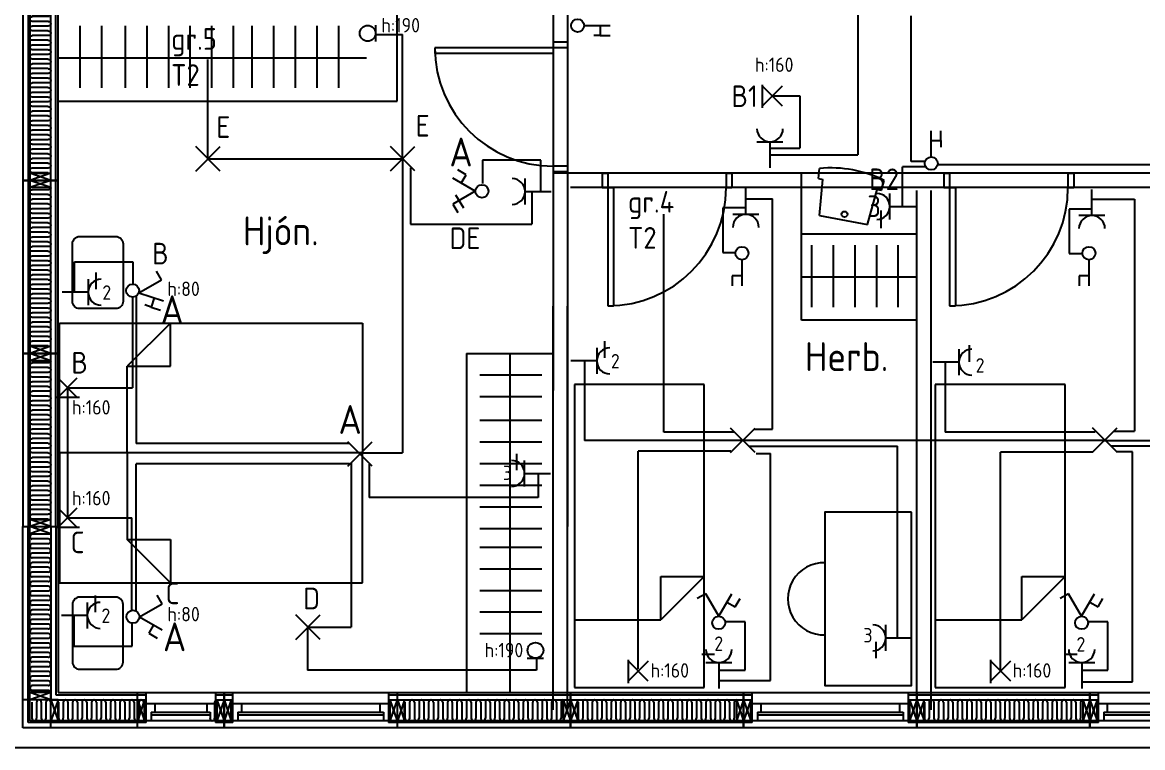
# Model space of a CAD drawing. Header units: inches. Extents: x -533180 to -137302, y 73174 to 405541.
# Drawn here: x -373865 to -366102, y 81644 to 86670 of the extents above; entities that cross this region are included whole.
import ezdxf

# ---------------------------------------------------------------- set-up
doc = ezdxf.new("R2010")
doc.units = ezdxf.units.IN
doc.header["$LTSCALE"] = 100
doc.header["$MEASUREMENT"] = 0
doc.layers.get('0').update_dxf_attribs({"linetype": 'CONTINUOUS'})
for name, color, linetype in [('A-INNRE', 2, 'CONTINUOUS'), ('GLU_SNID', 7, 'CONTINUOUS'), ('INNIH', 6, 'CONTINUOUS'), ('INNIVEGGIR', 2, 'CONTINUOUS'), ('LAYER01', 7, 'CONTINUOUS'), ('LAYER02', 7, 'CONTINUOUS'), ('LAYER10', 7, 'CONTINUOUS'), ('LIT', 6, 'CONTINUOUS'), ('RAFLAGNIR', 4, 'CONTINUOUS'), ('RAFLOGN', 7, 'CONTINUOUS'), ('TEKST', 2, 'CONTINUOUS'), ('TEKSTI', 2, 'CONTINUOUS'), ('TIMBUR-EINING', 2, 'CONTINUOUS'), ('ULL', 6, 'CONTINUOUS'), ('UTVEGGIR', 2, 'CONTINUOUS')]:
    doc.layers.add(name, color=color, linetype=linetype)
doc.layers.get('LAYER01').off()
doc.styles.get("Standard").update_dxf_attribs({"font": 'isocp.shx'})

# ---------------------------------------------------------------- blocks, each defined once
blk = doc.blocks.new('RUM_900')
for p, q in [((0, 2100), (0, 0)), ((900, 2100), (0, 2100)), ((900, 0), (900, 2100)), ((0, 1330), (300, 1630)), ((900, 1630), (300, 1630)), ((300, 1630), (300, 1330)), ((300, 1330), (0, 1330)), ((0, 0), (900, 0))]:
    blk.add_line(p, q)
blk = doc.blocks.new('EIN1200-GL')
at = {"layer": 'GLU_SNID', "color": 2}
for p, q in [((60, 38), (60, 245)), ((1140, 245), (1140, 38)), ((60, 170), (1140, 170)), ((1140, 50), (60, 50))]:
    blk.add_line(p, q, dxfattribs=at)
at = {"layer": 'TIMBUR-EINING'}
for p, q in [((0, 245), (1200, 245)), ((0, 0), (0, 245)), ((1200, 245), (1200, 0)), ((0, 195), (60, 195)), ((1140, 195), (1200, 195)), ((1200, 50), (0, 50)), ((1200, 0), (0, 0))]:
    blk.add_line(p, q, dxfattribs=at)
at = {"layer": 'TIMBUR-EINING', "color": 2}
for p, q in [((50, 50), (50, 195)), ((1150, 195), (1150, 50))]:
    blk.add_line(p, q, dxfattribs=at)
at = {"layer": 'ULL'}
for p, q in [((0, 230), (60, 230)), ((0, 195), (50, 50)), ((50, 195), (0, 50)), ((120, 170), (120, 110)), ((1080, 170), (1080, 110)), ((1140, 230), (1200, 230)), ((1150, 195), (1200, 50)), ((1200, 195), (1150, 50)), ((95, 110), (1105, 110)), ((95, 110), (95, 50)), ((95, 90), (1105, 90)), ((1105, 110), (1105, 50)), ((60, 38), (0, 38)), ((1200, 38), (1140, 38))]:
    blk.add_line(p, q, dxfattribs=at)
blk = doc.blocks.new('RUM_1800')
for p, q in [((-900, 2100), (-900, 0)), ((0, 2100), (-900, 2100)), ((0, 2100), (900, 2100)), ((0, 0), (0, 2100)), ((0, 0), (0, 2100)), ((900, 2100), (900, 0)), ((-900, 1330), (-600, 1630)), ((-600, 1630), (-600, 1330)), ((0, 1630), (-600, 1630)), ((0, 1630), (600, 1630)), ((900, 1330), (600, 1630)), ((600, 1630), (600, 1330)), ((-600, 1330), (-900, 1330)), ((600, 1330), (900, 1330)), ((-900, 0), (0, 0)), ((900, 0), (0, 0))]:
    blk.add_line(p, q)
blk = doc.blocks.new('HURDIR')
at = {"layer": 'INNIH', "color": 2}
for p, q in [((-100, 0), (-100, -80)), ((0, 0), (-100, 0)), ((0, 0), (0, -40)), ((-920, -40), (-920, -80)), ((-100, -40), (-920, -40)), ((0, -40), (-100, -40)), ((-100, -80), (-920, -80)), ((-100, -860), (-100, -900)), ((0, -860), (-100, -860)), ((0, -900), (-100, -900)), ((0, -860), (0, -900))]:
    blk.add_line(p, q, dxfattribs=at)
blk.add_arc((-100, -40), 820, 180, 270, dxfattribs=at)
blk = doc.blocks.new('EIN-200')
for p, q in [((177, 91), (23, 91)), ((177, 46), (23, 46))]:
    blk.add_line(p, q)
for centre, start, end in [((23, 68), 90, 270), ((177, 23), 270, 90)]:
    blk.add_arc(centre, 22.8, start, end)
blk = doc.blocks.new('EIN1200')
at = {"layer": 'TIMBUR-EINING'}
for p, q in [((0, 245), (1200, 245)), ((0, 0), (0, 245)), ((1200, 245), (1200, 0)), ((0, 195), (1200, 195)), ((50, 50), (50, 195)), ((1150, 195), (1150, 50)), ((1200, 50), (0, 50)), ((1200, 0), (0, 0))]:
    blk.add_line(p, q, dxfattribs=at)
at = {"layer": 'ULL'}
for p, q in [((0, 230), (1200, 230)), ((0, 195), (50, 50)), ((50, 195), (0, 50)), ((1102.1, 177.6), (1102.1, 66.4)), ((1134.9, 177.6), (1134.9, 66.4)), ((1150, 195), (1200, 50)), ((1200, 195), (1150, 50)), ((1200, 38), (0, 38))]:
    blk.add_line(p, q, dxfattribs=at)
for centre, start, end in [((1151.3, 177.6), 94.42099, 180), ((1118.5, 66.4), 180, 0)]:
    blk.add_arc(centre, 16.4, start, end, dxfattribs=at)
at = {"layer": 'ULL', "color": 1, "linetype": 'Continuous', "xscale": 0.7200000000000001, "yscale": 0.7200000000000001, "zscale": 0.7200000000000001, "rotation": 90}
for p in [(118.3, 50), (183.9, 50), (249.5, 50), (315.1, 50), (380.7, 50), (446.2, 50), (511.8, 50), (577.4, 50), (643, 50), (708.6, 50), (774.2, 50), (839.7, 50), (905.3, 50), (970.9, 50), (1036.5, 50), (1102.1, 50)]:
    blk.add_blockref('EIN-200', p, dxfattribs=at)
blk = doc.blocks.new('EIN600-GL')
at = {"layer": 'GLU_SNID', "color": 2}
for p, q in [((60, 38), (60, 245)), ((540, 245), (540, 38)), ((60, 170), (540, 170)), ((540, 50), (60, 50))]:
    blk.add_line(p, q, dxfattribs=at)
at = {"layer": 'TIMBUR-EINING'}
for p, q in [((0, 245), (600, 245)), ((0, 0), (0, 245)), ((600, 245), (600, 0)), ((0, 195), (60, 195)), ((540, 195), (600, 195)), ((600, 50), (0, 50)), ((600, 0), (0, 0))]:
    blk.add_line(p, q, dxfattribs=at)
at = {"layer": 'TIMBUR-EINING', "color": 2}
for p, q in [((50, 50), (50, 195)), ((550, 195), (550, 50))]:
    blk.add_line(p, q, dxfattribs=at)
at = {"layer": 'ULL'}
for p, q in [((0, 230), (60, 230)), ((0, 195), (50, 50)), ((50, 195), (0, 50)), ((120, 170), (120, 110)), ((480, 170), (480, 110)), ((540, 230), (600, 230)), ((550, 195), (600, 50)), ((600, 195), (550, 50)), ((95, 110), (505, 110)), ((95, 110), (95, 50)), ((95, 90), (505, 90)), ((505, 110), (505, 50)), ((60, 38), (0, 38)), ((600, 38), (540, 38))]:
    blk.add_line(p, q, dxfattribs=at)
blk = doc.blocks.new('veggl')
for p, q in [((2.12, 2.62), (2.12, -2.38)), ((-2.13, -2.13), (2.12, 2.12)), ((2.12, -2.13), (-2.12, 2.12))]:
    blk.add_line(p, q)
blk = doc.blocks.new('TENGILL1-G1')
at = {"layer": 'LAYER10', "color": 7, "linetype": 'Continuous'}
for p, q in [((967, 1456.5), (967, 1474.5)), ((976, 1456.5), (958, 1456.5))]:
    blk.add_line(p, q, dxfattribs=at)
blk.add_arc((967, 1447.5), 9, 0.00001, 180.00001, dxfattribs=at)
blk = doc.blocks.new('Tengill1')
at = {"layer": 'LAYER02'}
blk.add_blockref('TENGILL1-G1', (-967, -1458), dxfattribs=at)
blk = doc.blocks.new('ROFSAMRO-G1')
at = {"layer": 'LAYER10', "color": 7, "linetype": 'Continuous'}
for p, q in [((51876.8, 42882.7), (51818.4, 42848.9)), ((51966.8, 42726.8), (51876.8, 42882.7)), ((51966.8, 42726.8), (52056.8, 42882.7)), ((52023.1, 42824.2), (52081.5, 42790.5)), ((52081.5, 42790.5), (52115.3, 42848.9))]:
    blk.add_line(p, q, dxfattribs=at)
blk.add_circle((51966.8, 42681), 45, dxfattribs=at)
blk = doc.blocks.new('Rofisam')
at = {"layer": 'LAYER10'}
blk.add_blockref('ROFSAMRO-G1', (-51970, -42730), dxfattribs=at)
blk = doc.blocks.new('SAMROFI-G1')
at = {"layer": 'LAYER10', "color": 7, "linetype": 'Continuous'}
for p, q in [((794.95, 884.03), (794.95, 866.03)), ((788.2, 872.78), (788.2, 866.03)), ((794.95, 872.78), (788.2, 872.78))]:
    blk.add_line(p, q, dxfattribs=at)
blk.add_circle((794.95, 888.53), 4.5, dxfattribs=at)
blk = doc.blocks.new('Samrofi')
at = {"layer": 'RAFLOGN'}
blk.add_blockref('SAMROFI-G1', (-795, -884.03), dxfattribs=at)
blk = doc.blocks.new('KROSSROF-G1')
at = {"layer": 'LAYER10', "color": 7, "linetype": 'Continuous'}
for p, q in [((337.43, 1582.97), (337.43, 1600.97)), ((344.18, 1594.22), (344.18, 1600.97)), ((337.43, 1594.22), (344.18, 1594.22)), ((344.18, 1594.22), (344.18, 1589.72))]:
    blk.add_line(p, q, dxfattribs=at)
blk.add_circle((337.43, 1578.47), 4.5, dxfattribs=at)
blk = doc.blocks.new('Krossrof')
at = {"layer": 'LAYER01'}
blk.add_blockref('KROSSROF-G1', (-338, -1587), dxfattribs=at)
blk = doc.blocks.new('loftaljos')
for p, q in [((-2.12, -2.12), (2.12, 2.12)), ((2.12, -2.12), (-2.12, 2.12))]:
    blk.add_line(p, q)

msp = doc.modelspace()

# ---------------------------------------------------------------- linework, layer by layer
at = {"layer": 'LIT'}
for p, q in [((-373467.5, 86645.3), (-373467.5, 86216)), ((-373317.5, 86645.3), (-373317.5, 86216)), ((-373154, 86645.3), (-373154, 86216)), ((-373004, 86645.3), (-373004, 86216)), ((-372854, 86645.3), (-372854, 86216)), ((-372704, 86645.3), (-372704, 86216)), ((-372554, 86645.3), (-372554, 86216)), ((-372404, 86645.3), (-372404, 86216)), ((-372274.3, 86645.3), (-372274.3, 86216)), ((-372124.3, 86645.3), (-372124.3, 86216)), ((-371974.3, 86645.3), (-371974.3, 86216)), ((-371824.3, 86645.3), (-371824.3, 86216)), ((-371674.3, 86645.3), (-371674.3, 86216)), ((-371674.3, 86645.3), (-371674.3, 86216)), ((-368397.4, 85125.3), (-368397.4, 84696)), ((-368247.4, 85125.3), (-368247.4, 84696)), ((-368097.4, 85125.3), (-368097.4, 84696)), ((-367947.4, 85125.3), (-367947.4, 84696)), ((-367797.4, 85125.3), (-367797.4, 84696)), ((-370266.7, 84224.4), (-370695.9, 84224.4)), ((-370266.7, 84074.4), (-370695.9, 84074.4)), ((-370266.7, 83910.9), (-370695.9, 83910.9)), ((-370266.7, 83760.9), (-370695.9, 83760.9)), ((-370266.7, 83610.9), (-370695.9, 83610.9)), ((-370266.7, 83460.9), (-370695.9, 83460.9)), ((-370266.7, 83310.9), (-370695.9, 83310.9)), ((-370266.7, 83160.9), (-370695.9, 83160.9)), ((-370266.7, 83031.1), (-370695.9, 83031.1)), ((-370266.7, 82881.1), (-370695.9, 82881.1)), ((-370266.7, 82731.1), (-370695.9, 82731.1)), ((-370266.7, 82581.1), (-370695.9, 82581.1)), ((-370266.7, 82431.1), (-370695.9, 82431.1)), ((-370266.7, 82431.1), (-370695.9, 82431.1))]:
    msp.add_line(p, q, dxfattribs=at)
at = {"layer": 'RAFLAGNIR'}
for p, q in [((-368076.6, 86770.8), (-368076.6, 85752.8)), ((-367706.2, 85704.6), (-367706.2, 86715.4)), ((-371415.7, 86586.7), (-371231.3, 86586.7)), ((-371231.3, 85723.7), (-371231.3, 86586.7)), ((-372579.4, 85723.8), (-372579.4, 86411.8)), ((-368667.7, 86160.8), (-368478.1, 86160.8)), ((-368478.1, 86160.8), (-368478.1, 85799.1)), ((-368684.9, 85799.1), (-368478.1, 85799.1)), ((-372577.9, 85724.7), (-371231.7, 85723.7)), ((-371231.3, 85723.7), (-371231.3, 83686.2)), ((-370273.3, 85714.9), (-370676.6, 85714.9)), ((-370676.6, 85714.9), (-370676.6, 85553.7)), ((-370273.3, 85503.3), (-370273.3, 85714.9)), ((-368685.3, 85752.8), (-368076.6, 85752.8)), ((-367611.3, 85704.6), (-367706.2, 85704.6)), ((-367706.2, 85704.6), (-367706.2, 85704.6)), ((-371176.9, 85661.5), (-371176.9, 85271.4)), ((-367608.8, 85669.7), (-367766.2, 85669.7)), ((-367766.2, 85395.2), (-367766.2, 85669.7)), ((-367524, 85684.3), (-365812.9, 85684.3)), ((-370864.3, 85475.5), (-370809.5, 85384.9)), ((-370335.7, 85499), (-370335.7, 85271.4)), ((-368854, 85447.4), (-368667.2, 85447.4)), ((-368667.2, 83849.6), (-368667.2, 85447.4)), ((-366453.3, 85445.3), (-366157.4, 85445.3)), ((-366157.4, 85445.3), (-366157.4, 83835.7)), ((-369421.3, 83828.8), (-369421.3, 85341.2)), ((-368852.4, 85384.6), (-369010.2, 85384.6)), ((-369010.2, 85384.6), (-369010.2, 85075.8)), ((-367916.6, 85365.9), (-367916.6, 85242.5)), ((-366453.3, 85376.3), (-366611.1, 85376.3)), ((-366611.1, 85376.3), (-366611.1, 85067.5)), ((-371176.9, 85271.4), (-370335.7, 85271.4)), ((-373504.3, 84798.8), (-373504.3, 85010.4)), ((-373504.3, 85010.4), (-373101, 85010.4)), ((-373101, 85010.4), (-373101, 84849.2)), ((-369010.2, 85075.8), (-368918.1, 85075.8)), ((-366611.1, 85067.5), (-366519, 85067.5)), ((-373355.5, 84936.6), (-373355.5, 84821.7)), ((-373076.6, 84772.9), (-373076.6, 83751.4)), ((-373102.3, 84764.4), (-373102.3, 84138.1)), ((-369831, 84460.7), (-369831, 84345.8)), ((-367303.2, 84431.9), (-367303.2, 84317)), ((-369970.5, 84322.7), (-369970.5, 83771.6)), ((-367470.2, 84316.4), (-367470.2, 83830.7)), ((-373552.9, 84138.1), (-373102.3, 84138.1)), ((-373552.9, 84137.9), (-373552.9, 83237)), ((-368793.1, 83849.6), (-368667.2, 83849.6)), ((-368871.1, 83771.6), (-369970.5, 83771.6)), ((-368935, 83828.8), (-369421.3, 83828.8)), ((-366361.8, 83771.6), (-368872.8, 83771.6)), ((-366430.9, 83830.7), (-367470.2, 83830.7)), ((-366368.2, 83772), (-364199.9, 83772)), ((-366300.1, 83835.7), (-366157.4, 83835.7)), ((-371599.6, 83751.4), (-373076.6, 83751.4)), ((-371508.6, 83686.2), (-371231.3, 83686.2)), ((-369597.5, 82189.4), (-369597.5, 83698.4)), ((-368956.3, 83698.4), (-369597.5, 83698.4)), ((-368830.5, 83733.6), (-367801.1, 83733.6)), ((-367801.1, 82412), (-367801.1, 83733.6)), ((-367087.7, 82181.1), (-367087.7, 83690.1)), ((-366446.6, 83690.1), (-367087.7, 83690.1)), ((-366320.6, 83734.9), (-365291.3, 83734.9)), ((-366172.2, 83694.6), (-366285.3, 83694.6)), ((-366172.2, 82100.4), (-366172.2, 83694.6)), ((-373076.6, 82588.4), (-373076.6, 83609.8)), ((-371599.6, 83609.8), (-373076.6, 83609.8)), ((-371587.2, 83615), (-371587.2, 82477.7)), ((-370440.4, 83679.2), (-370440.4, 83565.5)), ((-368779.8, 83682.9), (-368681.9, 83682.9)), ((-368681.9, 82108.7), (-368681.9, 83682.9)), ((-371463.2, 83606.9), (-371463.2, 83375.8)), ((-370290.5, 83540.9), (-370290.5, 83375.8)), ((-370290.5, 83375.8), (-371463.2, 83375.8)), ((-373552.8, 83236.9), (-373106.1, 83236.9)), ((-373106.1, 82595.8), (-373106.1, 83236.9)), ((-373361.6, 82697.1), (-373361.6, 82582.3)), ((-373508, 82559), (-373508, 82347.4)), ((-373104.7, 82347.4), (-373104.7, 82508.6)), ((-371890.4, 82477.7), (-371890.4, 82179.3)), ((-371890.1, 82477.7), (-371587.2, 82477.7)), ((-368857.4, 82516), (-369000.4, 82516)), ((-368857.4, 82179.5), (-368857.4, 82516)), ((-366342.8, 82516), (-366485.9, 82516)), ((-366342.8, 82179.5), (-366342.8, 82516)), ((-367951.3, 82376.8), (-367951.3, 82263.1)), ((-373508, 82347.4), (-373104.7, 82347.4)), ((-369069.7, 82289), (-369157.6, 82289)), ((-366555.2, 82289), (-366643.1, 82289)), ((-370253.3, 82262.2), (-370366.2, 82262.2)), ((-370301.5, 82261.8), (-370301.5, 82179.3)), ((-370301.5, 82179.3), (-371890.4, 82179.3)), ((-369034.1, 82179.5), (-368857.4, 82179.5)), ((-366519.6, 82179.5), (-366342.8, 82179.5)), ((-369035.3, 82108.7), (-368681.9, 82108.7)), ((-366525.5, 82100.4), (-366172.2, 82100.4)), ((-374023.1, 81643.6), (-365195.1, 81643.6))]:
    msp.add_line(p, q, dxfattribs=at)
at = {"layer": 'RAFLAGNIR', "color": 7}
for p, q in [((-371417.5, 86650.7), (-371417.5, 86537.7)), ((-372901.6, 84886.5), (-372935.4, 84944.9)), ((-373057.5, 84796.5), (-372901.6, 84886.5))]:
    msp.add_line(p, q, dxfattribs=at)
msp.add_circle((-371472.7, 86594.2), 54.5, dxfattribs=at)
at = {"layer": 'RAFLAGNIR'}
msp.add_circle((-370309.7, 82317.4), 54.5, dxfattribs=at)
at = {"layer": 'TEKST'}
msp.add_line((-370787, 82025), (-370187, 82025), dxfattribs=at)
at = {"layer": 'TEKSTI'}
for p, q in [((-370187, 89116.8), (-370187, 84118.4)), ((-370087, 89116.8), (-370087, 83175)), ((-373618.1, 86125), (-373618.1, 86725)), ((-367547, 85625), (-370187, 85625)), ((-365047, 85625), (-367668.1, 85625)), ((-365147, 85525), (-370066, 85525)), ((-366517, 85525), (-367668.1, 85525)), ((-370187, 82025), (-370187, 84375))]:
    msp.add_line(p, q, dxfattribs=at)
at = {"layer": 'TIMBUR-EINING'}
for p, q in [((-373863.1, 81780), (-373863.1, 83175)), ((-373863.1, 83175), (-373618.1, 83175)), ((-373813.1, 81830), (-373813.1, 83175)), ((-373668.1, 83175), (-373668.1, 81975)), ((-373618.1, 83175), (-373618.1, 82025)), ((-373813.1, 83125), (-373668.1, 83125)), ((-373668.1, 82025), (-373813.1, 82025)), ((-373668.1, 81780), (-373668.1, 82025)), ((-373618.1, 82025), (-373068.1, 82025)), ((-372468.1, 82025), (-372468.1, 81780)), ((-373618.1, 81975), (-373863.1, 81975)), ((-373668.1, 81975), (-373068.1, 81975)), ((-373618.1, 81830), (-373618.1, 81975)), ((-372518.1, 81975), (-372518.1, 81830)), ((-373068.1, 81830), (-373813.1, 81830)), ((-373068.1, 81780), (-373863.1, 81780))]:
    msp.add_line(p, q, dxfattribs=at)
at = {"layer": 'ULL'}
for p, q in [((-371268.1, 86125), (-371268.1, 86725)), ((-373618.1, 86425), (-371479.6, 86425)), ((-373618.1, 86125), (-371268.1, 86125)), ((-368348.2, 85586.9), (-368341.5, 85657.4)), ((-368467, 85205), (-368467, 85625)), ((-368348.2, 85586.9), (-368318.6, 85581.4)), ((-368342.3, 85331.6), (-368318.6, 85581.4)), ((-367911.4, 85506.6), (-367892.6, 85574.9)), ((-368007.7, 85270.1), (-367941, 85512)), ((-367941, 85512), (-367911.4, 85506.6)), ((-368342.3, 85331.6), (-368007.7, 85270.1)), ((-368467, 84605), (-368467, 85205)), ((-368467, 85205), (-367668.1, 85205)), ((-367667, 84905), (-368467, 84905)), ((-367667, 84605), (-368467, 84605)), ((-370787, 84375), (-370787, 82025)), ((-370787, 84375), (-370187, 84375)), ((-370487, 84375), (-370487, 82025)), ((-373825.1, 81818), (-373825.1, 83175)), ((-373668.1, 83175), (-373813.1, 83125)), ((-373668.1, 83125), (-373813.1, 83175)), ((-373633.1, 83175), (-373633.1, 82010)), ((-373685.5, 82072.9), (-373796.7, 82072.9)), ((-373668.1, 82025), (-373813.1, 81975)), ((-373668.1, 81975), (-373813.1, 82025)), ((-373685.5, 82040.1), (-373796.7, 82040.1)), ((-373633.1, 82010), (-373068.1, 82010)), ((-373668.1, 81975), (-373618.1, 81830)), ((-373618.1, 81975), (-373668.1, 81830)), ((-372533.2, 81957.6), (-372533.2, 81846.4)), ((-372518.1, 81975), (-372468.1, 81830)), ((-372468.1, 81975), (-372518.1, 81830)), ((-373068.1, 81818), (-373825.1, 81818))]:
    msp.add_line(p, q, dxfattribs=at)
for points in [[(-373518.1, 84736.2), (-373518.1, 85136.2, -0.414214), (-373468.1, 85186.2), (-373218.1, 85186.2, -0.414214), (-373168.1, 85136.2), (-373168.1, 84736.2, -0.414214), (-373218.1, 84686.2), (-373468.1, 84686.2, -0.414214)], [(-373518.1, 82636.2), (-373518.1, 82236.2, 0.414214), (-373468.1, 82186.2), (-373218.1, 82186.2, 0.414214), (-373168.1, 82236.2), (-373168.1, 82636.2, 0.414214), (-373218.1, 82686.2), (-373468.1, 82686.2, 0.414214)]]:
    msp.add_lwpolyline(points, format="xyb", close=True, dxfattribs=at)
msp.add_lwpolyline([(-367703.5, 83274.7), (-368303.5, 83274.7), (-368303.5, 82074.7), (-367703.5, 82074.7)], close=True, dxfattribs=at)
msp.add_circle((-368167.8, 85340), 20, dxfattribs=at)
for centre, radius, start, end in [((-368261.4, 84830.9), 830.3, 63.62923, 95.53826), ((-368311, 82674.7), 250, 88.27219, 271.72781), ((-373796.7, 82056.5), 16.4, 90, 270), ((-373685.5, 82023.7), 16.4, 4.42099, 90), ((-372549.6, 81846.4), 16.4, 180, 0)]:
    msp.add_arc(centre, radius, start, end, dxfattribs=at)
at = {"layer": 'ULL', "color": 1}
msp.add_arc((-372516.8, 81957.6), 16.4, 94.42099, 180, dxfattribs=at)
at = {"layer": 'UTVEGGIR'}
for p, q in [((-367667, 81905), (-367667, 85505)), ((-367567, 81905), (-367567, 85505)), ((-370187, 81905), (-370187, 84702.1)), ((-370087, 81905), (-370087, 84702.1))]:
    msp.add_line(p, q, dxfattribs=at)

# ---------------------------------------------------------------- block references
at = {"layer": 'A-INNRE', "color": 1, "xscale": -1, "rotation": 90}
msp.add_blockref('RUM_1800', (-371508.6, 83686.2), dxfattribs=at)
at = {"layer": 'A-INNRE', "color": 1, "extrusion": (0, 0, -1), "xscale": -1, "zscale": -1, "rotation": 180}
for p in [(369139.8, 84159.2), (366639.3, 84159.2)]:
    msp.add_blockref('RUM_900', p, dxfattribs=at)
at = {"layer": 'INNIVEGGIR', "xscale": 10, "yscale": 10, "zscale": 10}
for name, p, rotation in [('Krossrof', (-369932.7, 86641.9), 270.0154654125868), ('Tengill1', (-368684.6, 85827.3), 180), ('Krossrof', (-367561.5, 85778), 0.01546541258680811), ('Tengill1', (-370366.9, 85497.6), 270), ('Tengill1', (-367838.9, 85394.3), 270), ('Tengill1', (-373424.4, 84799.5), 90), ('Krossrof', (-373022.4, 84778.4), 251.5696853277923), ('Tengill1', (-369899.9, 84323.6), 90), ('Tengill1', (-367390.1, 84315.3), 90), ('Tengill1', (-370369.9, 83543.8), 270), ('Tengill1', (-373430.5, 82560), 90), ('Tengill1', (-367866.9, 82404), 270), ('Tengill1', (-369038.8, 82218.1), 180), ('Tengill1', (-366524.3, 82218.1), 180)]:
    msp.add_blockref(name, p, dxfattribs=dict(at, rotation=rotation))
for name, p in [('Tengill1', (-368852.2, 85354.3)), ('Tengill1', (-366453.1, 85346)), ('Samrofi', (-368878.4, 85024.9)), ('Samrofi', (-366474.1, 85024.9))]:
    msp.add_blockref(name, p, dxfattribs=at)
at = {"layer": 'RAFLAGNIR', "xscale": 32, "yscale": 32, "zscale": 32}
for p, rotation in [((-368668.3, 86160.5), 180), ((-373552.8, 84138), 270), ((-373552.8, 83236.9), 270), ((-369597.8, 82174.6), 180), ((-367086.7, 82174.9), 180)]:
    msp.add_blockref('veggl', p, dxfattribs=dict(at, rotation=rotation))
at = {"layer": 'RAFLAGNIR', "color": 7, "xscale": 40, "yscale": 40, "zscale": 40}
msp.add_blockref('loftaljos', (-372579.2, 85723.9), dxfattribs=at)
at = {"layer": 'RAFLAGNIR', "xscale": 40, "yscale": 40, "zscale": 40}
for p in [(-371230.6, 85725.5), (-368873.1, 83773.6), (-366364.3, 83775.3), (-371525.9, 83679.1), (-371886.1, 82477.9)]:
    msp.add_blockref('loftaljos', p, dxfattribs=at)
at = {"layer": 'RAFLAGNIR'}
for p, rotation in [((-370729.8, 85502.9), 90), ((-373050.5, 82547.7), 270)]:
    msp.add_blockref('Rofisam', p, dxfattribs=dict(at, rotation=rotation))
for p in [(-369036.5, 82557.7), (-366522, 82557.7)]:
    msp.add_blockref('Rofisam', p, dxfattribs=at)
at = {"layer": 'TEKST'}
msp.add_blockref('EIN600-GL', (-373068.1, 81780), dxfattribs=at)
at = {"layer": 'TIMBUR-EINING', "linetype": 'Continuous', "xscale": -1, "rotation": 270}
for p in [(-373863.1, 85575), (-373863.1, 84375), (-373863.1, 83175)]:
    msp.add_blockref('EIN1200', p, dxfattribs=at)
at = {"layer": 'TIMBUR-EINING', "linetype": 'Continuous'}
for name, p in [('HURDIR', (-370087, 86533.1)), ('EIN1200-GL', (-372468.1, 81780)), ('EIN1200', (-371267, 81780)), ('EIN1200', (-370067, 81780)), ('EIN1200-GL', (-368867, 81780)), ('EIN1200', (-367667, 81780)), ('EIN1200-GL', (-366467, 81780))]:
    msp.add_blockref(name, p, dxfattribs=at)
at = {"layer": 'TIMBUR-EINING', "linetype": 'Continuous', "rotation": 90}
for p in [(-369848.1, 85625), (-367479.3, 85625)]:
    msp.add_blockref('HURDIR', p, dxfattribs=at)
at = {"layer": 'ULL', "color": 1, "linetype": 'Continuous', "xscale": 0.7200000000000001, "yscale": 0.7200000000000001, "zscale": 0.7200000000000001}
for p in [(-373813.1, 83056.7), (-373813.1, 82991.1), (-373813.1, 82925.5), (-373813.1, 82859.9), (-373813.1, 82794.3), (-373813.1, 82728.8), (-373813.1, 82663.2), (-373813.1, 82597.6), (-373813.1, 82532), (-373813.1, 82466.4), (-373813.1, 82400.8), (-373813.1, 82335.2), (-373813.1, 82269.7), (-373813.1, 82204.1), (-373813.1, 82138.5), (-373813.1, 82072.9)]:
    msp.add_blockref('EIN-200', p, dxfattribs=at)
at = {"layer": 'ULL', "color": 1, "linetype": 'Continuous', "xscale": 0.7200000000000001, "yscale": 0.7200000000000001, "zscale": 0.7200000000000001, "rotation": 90}
for p in [(-373734.7, 81830), (-373669.1, 81830), (-373549.8, 81830), (-373484.2, 81830), (-373418.6, 81830), (-373353, 81830), (-373287.4, 81830), (-373221.9, 81830), (-373156.3, 81830), (-373090.7, 81830), (-373025.1, 81830)]:
    msp.add_blockref('EIN-200', p, dxfattribs=at)

# ---------------------------------------------------------------- texts
at = {"layer": 'RAFLAGNIR', "attachment_point": 1}
for s, insert, char_height, width in [('h:190', (-371377.8, 86700.3), 100, 475), ('gr.5\\PT2', (-372834.4, 86630), 150, 477), ('h:160', (-368788.8, 86426.5), 100, 193), ('B1', (-368951.4, 86233.1), 150, 179), ('E', (-372521.1, 86018.9), 150, 216), ('E', (-371139.7, 86028.2), 150, 216), ('A', (-370906.6, 85871.2), 200, 268), ('B2', (-367997.6, 85657.4), 150, 391), ('gr.4\\PT2', (-369668.4, 85501.5), 150, 309), ('3', (-368010.3, 85470.2), 150, 81), ('DE', (-370904.7, 85248.7), 150, 489), ('B', (-372966.4, 85142.2), 150, 216), ('h:80', (-372860.8, 84873.4), 100, 381), ('2', (-373311.4, 84847.4), 100, 228), ('A', (-372908.7, 84778), 200, 268), ('B', (-373526.5, 84386), 150, 216), ('2', (-369786.9, 84371.4), 100, 228), ('2', (-367259.1, 84342.6), 100, 228), ('h:160', (-373522, 84051.9), 100, 260), ('A', (-371675.1, 84017.7), 200, 268), ('3', (-370535.5, 83598.1), 100, 160), ('h:160', (-373522, 83422.9), 100, 260), ('C', (-373531.5, 83140.8), 150, 172), ('C', (-372873.1, 82787.3), 150, 172), ('D', (-371919.6, 82751.9), 150, 197), ('2', (-373317.5, 82607.9), 100, 228), ('h:80', (-372860.8, 82618.5), 100, 381), ('A', (-372891.2, 82511.5), 200, 268), ('3', (-368037.1, 82472.3), 100, 160), ('h:190', (-370662.3, 82369.5), 100, 475), ('2', (-369070.3, 82414), 100, 228), ('2', (-366560.4, 82409.4), 100, 228), ('h:160', (-369512.4, 82228.5), 100, 260), ('h:160', (-367002.2, 82228.5), 100, 260)]:
    msp.add_mtext(s, dxfattribs=dict(at, insert=insert, char_height=char_height, width=width))
at = {"layer": 'TEKST', "color": 2}
for s, p in [('Hjón.', (-372336.8, 85124.8)), ('Herb.', (-368442.8, 84253.7))]:
    msp.add_text(s, height=200, dxfattribs=at).set_placement(p)

doc.saveas('drawing.dxf')
